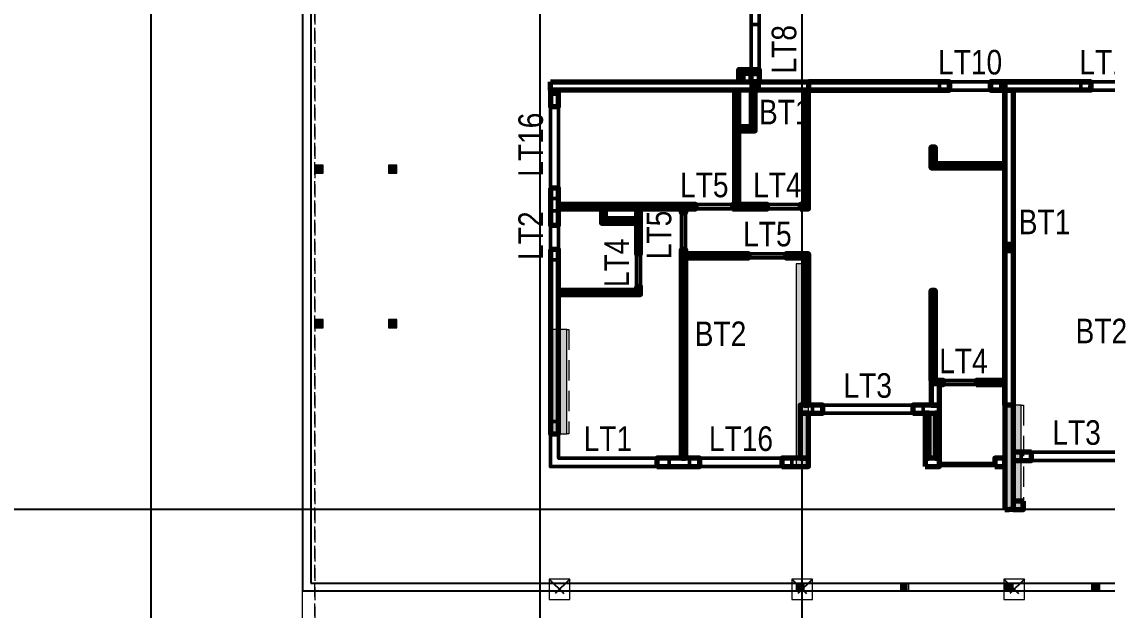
# Model space of a CAD drawing. Header units: millimetres. Extents: x -25197 to 555828, y -17247 to 174153.
# Drawn here: x 418827 to 445336, y -2464 to 11920 of the extents above; entities that cross this region are included whole.
import ezdxf
from ezdxf.enums import TextEntityAlignment as Align

# ---------------------------------------------------------------- set-up
doc = ezdxf.new("R2010")
doc.units = ezdxf.units.MM
doc.header["$LTSCALE"] = 250
for name, pattern in [('CHG_XX_Cot_Tang 1$0$CENTER', [20.2, 12.7, -2.5, 2.5, -2.5]), ('CHG_XX_Cot_Tang 1$0$CENTER2', [28.575, 19.05, -3.175, 3.175, -3.175]), ('CHG_XX_Cot_Tang 1$0$HIDDEN', [0.375, 0.25, -0.125]), ('CHG_XX_Cot_Tang 1$0$MB_Luoi truc$0$HTT Hidden 21', [3, 2, -1]), ('CHG_XX_Luoi truc$0$MB_Luoi truc$0$Center101', [13, 10, -1, 1, -1]), ('MB Can ho 3PN_103m2$0$HIDDEN', [0.375, 0.25, -0.125])]:
    doc.linetypes.add(name, pattern=pattern)
for name, color, linetype in [("CHG_XX_Cot_Tang 1$0$'S_Concrete_Center_1", 8, 'CHG_XX_Cot_Tang 1$0$CENTER2'), ("CHG_XX_Cot_Tang 1$0$'S_Steel_ Bold", 8, 'Continuous'), ('CHG_XX_Cot_Tang 1$0$cot 500 dung +850', 1, 'Continuous'), ('CHG_XX_Cot_Tang 1$0$Vach VH3', 3, 'Continuous'), ('CHG_XX_Luoi truc$0$Grid', 34, 'Continuous'), ('CHG_XX_Luoi truc$0$Grid Line', 8, 'CHG_XX_Luoi truc$0$MB_Luoi truc$0$Center101'), ('MB Can ho 3PN_103m2$0$Brick Wall', 4, 'Continuous'), ('mb_unitmix twc 1-20$0$Brick Wall', 4, 'Continuous'), ('TEXT', 21, 'Continuous')]:
    doc.layers.add(name, color=color, linetype=linetype)
for name, color, linetype, lineweight in [("CHG_XX_Cot_Tang 1$0$'S_Steel_Cont_2 Normal", 2, 'Continuous', 25), ("CHG_XX_Cot_Tang 1$0$'S_Steel_Cont_2 Normal_Plate", 150, 'Continuous', 15), ('CHG_XX_Cot_Tang 1$0$Cot thep', 51, 'Continuous', 15), ('CHG_XX_Cot_Tang 1$0$Net thay Tuong', 3, 'Continuous', 20), ('CHG_XX_Cot_Tang 1$0$NS-Pier', 150, 'Continuous', 9), ('CHG_XX_Cot_Tang 1$0$NS-Pier @ 1 VP1', 150, 'Continuous', 9), ('CHG_XX_Cot_Tang 1$0$NS-Pier @ 1 VP2', 150, 'Continuous', 9), ('CHG_XX_Cot_Tang 1$0$NS-Pier @ 1 VP3', 150, 'Continuous', 9), ('CHG_XX_Cot_Tang 1$0$NS-Pier @ 1 VPModel', 150, 'Continuous', 9), ('CHG_XX_Cot_Tang 1$0$NS-Pier @ 100', 150, 'Continuous', 9), ('CHG_XX_Cot_Tang 1$0$NS-Pier @ 150', 150, 'Continuous', 9), ('CHG_XX_Cot_Tang 1$0$NS-Pier @ 200', 150, 'Continuous', 9), ('CHG_XX_Cot_Tang 1$0$NS-Pier @ 350', 150, 'Continuous', 9), ('CHG_XX_Cot_Tang 1$0$S_Concrete_Cont_2 Normal', 2, 'Continuous', 13), ('CTHEP', 2, 'Continuous', 50), ('MB Can ho 2PN$0$Wall Line', 4, 'Continuous', 70), ('MB Can ho 3PN_103m2$0$Wall Line', 4, 'Continuous', 70), ('mb tang 1 TWC$0$Wall Line', 4, 'Continuous', 70), ('mb_unitmix twc 1-20$0$Wall Line', 4, 'Continuous', 70), ('Net cat Tuong', 4, 'Continuous', 9)]:
    doc.layers.add(name, color=color, linetype=linetype, lineweight=lineweight)
doc.styles.add('CHG_XX_Luoi truc$0$MB_Luoi truc$0$Grid A-F$0$VNI-HelveCB', font='VHELVCB_0.TTF')
doc.styles.add('TTP-HelCon', font='VHELVCN_0.TTF')

# ---------------------------------------------------------------- blocks, each defined once
blk = doc.blocks.new('*U2169')
at = {"layer": 'CHG_XX_Luoi truc$0$Grid Line'}
blk.add_line((0, 0), (0, 608), dxfattribs=at)
at = {"layer": 'CHG_XX_Luoi truc$0$Grid', "lineweight": -2, "style": 'CHG_XX_Luoi truc$0$MB_Luoi truc$0$Grid A-F$0$VNI-HelveCB'}
for tag, p in [('GRIDSUB', (0, 617)), ('GRID', (0, -9))]:
    blk.add_attdef(tag, text='', height=5, dxfattribs=at).set_placement(p, align=Align.MIDDLE)
blk = doc.blocks.new('*U2171')
at = {"layer": 'CHG_XX_Luoi truc$0$Grid Line'}
blk.add_line((0, 0), (0, 438), dxfattribs=at)
at = {"layer": 'CHG_XX_Luoi truc$0$Grid', "lineweight": -2, "style": 'CHG_XX_Luoi truc$0$MB_Luoi truc$0$Grid A-F$0$VNI-HelveCB'}
for tag, p in [('GRIDSUB', (0, 447)), ('GRID', (0, -9))]:
    blk.add_attdef(tag, text='', height=5, dxfattribs=at).set_placement(p, align=Align.MIDDLE)
blk = doc.blocks.new('CHG_XX_Luoi truc')
at = {"layer": 'CHG_XX_Luoi truc$0$Grid', "xscale": 300, "yscale": 300, "zscale": 300}
for p in [(28650, -12747), (38150, -12747), (44550, -12747)]:
    blk.add_blockref('*U2169', p, dxfattribs=at)
at = {"layer": 'CHG_XX_Luoi truc$0$Grid', "xscale": 300.0000000000013, "yscale": 300.0000000000013, "zscale": 300.0000000000013, "rotation": 90}
blk.add_blockref('*U2171', (110703, 0), dxfattribs=at)
blk = doc.blocks.new('*U2323')
at = {"layer": 'CHG_XX_Cot_Tang 1$0$NS-Pier @ 1 VP1'}
h = blk.add_hatch(color=256, dxfattribs=at)
h.dxf.hatch_style = 1
h.paths.add_polyline_path([(400, 0), (0, 0), (0, -2550), (400, -2550)])
at = {"layer": 'CHG_XX_Cot_Tang 1$0$NS-Pier @ 1 VP2'}
h = blk.add_hatch(color=256, dxfattribs=at)
h.dxf.hatch_style = 1
h.paths.add_polyline_path([(400, 0), (0, 0), (0, -2550), (400, -2550)])
at = {"layer": 'CHG_XX_Cot_Tang 1$0$NS-Pier @ 1 VP3'}
h = blk.add_hatch(color=256, dxfattribs=at)
h.dxf.hatch_style = 1
h.paths.add_polyline_path([(400, 0), (0, 0), (0, -2550), (400, -2550)])
at = {"layer": 'CHG_XX_Cot_Tang 1$0$NS-Pier @ 1 VPModel'}
h = blk.add_hatch(color=256, dxfattribs=at)
h.dxf.hatch_style = 1
h.paths.add_polyline_path([(400, 0), (0, 0), (0, -2550), (400, -2550)])
at = {"layer": 'CHG_XX_Cot_Tang 1$0$NS-Pier @ 100'}
h = blk.add_hatch(color=256, dxfattribs=at)
h.dxf.hatch_style = 1
h.paths.add_polyline_path([(400, 0), (0, 0), (0, -2550), (400, -2550)])
at = {"layer": 'CHG_XX_Cot_Tang 1$0$NS-Pier @ 150'}
h = blk.add_hatch(color=256, dxfattribs=at)
h.dxf.hatch_style = 1
h.paths.add_polyline_path([(400, 0), (0, 0), (0, -2550), (400, -2550)])
at = {"layer": 'CHG_XX_Cot_Tang 1$0$NS-Pier @ 200'}
h = blk.add_hatch(color=256, dxfattribs=at)
h.dxf.hatch_style = 1
h.paths.add_polyline_path([(400, 0), (0, 0), (0, -2550), (400, -2550)])
at = {"layer": 'CHG_XX_Cot_Tang 1$0$NS-Pier @ 350'}
h = blk.add_hatch(color=256, dxfattribs=at)
h.dxf.hatch_style = 1
h.paths.add_polyline_path([(400, 0), (0, 0), (0, -2550), (400, -2550)])
blk = doc.blocks.new('CHG_XX_Cot_Tang 1$0$Block A_C450x2250')
at = {"layer": 'CHG_XX_Cot_Tang 1$0$NS-Pier', "color": 9, "linetype": 'CHG_XX_Cot_Tang 1$0$MB_Luoi truc$0$HTT Hidden 21'}
blk.add_lwpolyline([(0, 0), (-50, 0), (-50, -2550), (0, -2550)], dxfattribs=at)
at = {"layer": 'CHG_XX_Cot_Tang 1$0$NS-Pier'}
blk.add_lwpolyline([(400, -2550), (0, -2550), (0, 0), (400, 0)], close=True, dxfattribs=at)
blk.add_blockref('*U2323', (0, 0), dxfattribs=at)
blk = doc.blocks.new('CHG_XX_Cot_Tang 1$0$Block A_C4950x300')
at = {"layer": 'CHG_XX_Cot_Tang 1$0$NS-Pier', "true_color": 0xed1f24}
h = blk.add_hatch(color=240, dxfattribs=at)
h.dxf.hatch_style = 1
h.paths.add_polyline_path([(4953, -300), (4950, 0), (0, 0), (3, -300)])
at = {"layer": 'CHG_XX_Cot_Tang 1$0$NS-Pier'}
blk.add_lwpolyline([(4953, -300), (4950, 0), (0, 0), (3, -300)], close=True, dxfattribs=at)
blk = doc.blocks.new('CHG_XX_Cot_Tang 1$0$500x500')
at = {"color": 1, "linetype": 'CHG_XX_Cot_Tang 1$0$MB_Luoi truc$0$HTT Hidden 21'}
for p, q in [((250, 250), (-250, -250)), ((-250, 250), (250, -250))]:
    blk.add_line(p, q, dxfattribs=at)
at = {"layer": 'CHG_XX_Cot_Tang 1$0$NS-Pier', "color": 1}
blk.add_lwpolyline([(250, -250), (250, 250), (-250, 250), (-250, -250)], close=True, dxfattribs=at)
blk = doc.blocks.new('*U2301')
at = {"layer": "CHG_XX_Cot_Tang 1$0$'S_Steel_ Bold", "linetype": 'CHG_XX_Cot_Tang 1$0$CENTER', "ltscale": 0.05}
for p, q in [((-13, 0), (13, 0)), ((0, 13), (0, -13))]:
    blk.add_line(p, q, dxfattribs=at)
at = {"layer": "CHG_XX_Cot_Tang 1$0$'S_Steel_ Bold", "color": 1}
blk.add_circle((0, 0), 7, dxfattribs=at)
blk = doc.blocks.new('CHG_XX_Cot_Tang 1$0$A$C42BB3C5E')
at = {"color": 8, "linetype": 'CHG_XX_Cot_Tang 1$0$MB_Luoi truc$0$HTT Hidden 21'}
blk.add_lwpolyline([(-75, -113), (125, -113), (125, 87), (-75, 87)], close=True, dxfattribs=at)
at = {"layer": "CHG_XX_Cot_Tang 1$0$'S_Concrete_Center_1"}
for p, q in [((25, 63), (25, -88)), ((125, -13), (-83, -13))]:
    blk.add_line(p, q, dxfattribs=at)
at = {"layer": "CHG_XX_Cot_Tang 1$0$'S_Steel_Cont_2 Normal"}
blk.add_lwpolyline([(-37, -15, 0.414214), (-43, -21), (-43, -50), (-50, -50), (-50, 25), (-43, 25), (-43, -4, 0.414214), (-37, -10), (87, -10, 0.414214), (93, -4), (93, 25), (100, 25), (100, -50), (93, -50), (93, -21, 0.414214), (87, -15)], format="xyb", close=True, dxfattribs=at)
at = {"layer": "CHG_XX_Cot_Tang 1$0$'S_Steel_Cont_2 Normal_Plate"}
blk.add_lwpolyline([(115, 45), (115, -70), (-65, -70), (-65, 45)], close=True, dxfattribs=at)
at = {"layer": "CHG_XX_Cot_Tang 1$0$'S_Steel_ Bold"}
for p in [(-10, 20), (60, 20)]:
    blk.add_blockref('*U2301', p, dxfattribs=at)
at = {"layer": "CHG_XX_Cot_Tang 1$0$'S_Steel_ Bold", "xscale": -1, "rotation": 180}
for p in [(-10, -45), (60, -45)]:
    blk.add_blockref('*U2301', p, dxfattribs=at)
blk = doc.blocks.new('CHG_XX_Cot_Tang 1$0$net pergola')
at = {"layer": 'CHG_XX_Cot_Tang 1$0$Net thay Tuong', "rotation": 90}
for p in [(10069, -53425), (12619, -53425), (15169, -53425), (17286, -53425)]:
    blk.add_blockref('CHG_XX_Cot_Tang 1$0$A$C42BB3C5E', p, dxfattribs=at)
blk = doc.blocks.new('CHG_XX_Cot_Tang 1$0$cot thong gio')
at = {"layer": 'CHG_XX_Cot_Tang 1$0$S_Concrete_Cont_2 Normal', "color": 3, "ltscale": 0.8}
blk.add_lwpolyline([(-100, -70), (100, -70), (100, 130), (-100, 130)], close=True, dxfattribs=at)
blk.add_solid([(-100, 130), (-100, -70), (100, 130), (100, -70)], dxfattribs=at)
blk = doc.blocks.new('CHG_XX_Cot_Tang 1')
at = {"layer": 'CHG_XX_Cot_Tang 1$0$NS-Pier', "linetype": 'Continuous', "ltscale": 5}
blk.add_lwpolyline([(-300, 85450), (-10900, 85450), (-10900, 163400), (99639.2, 163400), (106050, 158254.3), (106050, -6022), (103575.5, -9000), (32350, -9000), (32350, 84050), (-300, 84050)], close=True, dxfattribs=at)
at = {"layer": 'CHG_XX_Cot_Tang 1$0$NS-Pier', "linetype": 'CHG_XX_Cot_Tang 1$0$HIDDEN', "ltscale": 5}
blk.add_lwpolyline([(32650, 84350), (0, 84350), (0, 85750), (-10600, 85750), (-10600, 163100), (99533.7, 163100), (105750, 158110.4), (105750, -5913.6), (103434.7, -8700), (32650, -8700), (32650, 84350), (32650, -8700), (103404.7, -8700)], dxfattribs=at)
at = {"layer": 'CHG_XX_Cot_Tang 1$0$Vach VH3'}
for p, q in [((32350, 12850), (32350, -2000)), ((32550, 12650), (32550, -1800)), ((32550, -1800), (101350, -1800)), ((101550, -2000), (32350, -2000))]:
    blk.add_line(p, q, dxfattribs=at)
at = {"layer": 'CHG_XX_Cot_Tang 1$0$cot 500 dung +850'}
for p in [(38625, -1950), (44550, -1950), (49725, -1950)]:
    blk.add_blockref('CHG_XX_Cot_Tang 1$0$500x500', p, dxfattribs=at)
at = {"layer": 'CHG_XX_Cot_Tang 1$0$Cot thep'}
blk.add_blockref('CHG_XX_Cot_Tang 1$0$net pergola', (34418.2, 51500), dxfattribs=at)
at = {"layer": 'CHG_XX_Cot_Tang 1$0$NS-Pier'}
blk.add_blockref('CHG_XX_Luoi truc', (0, 0), dxfattribs=at)
at = {"layer": 'CHG_XX_Cot_Tang 1$0$NS-Pier', "rotation": 90}
blk.add_blockref('CHG_XX_Cot_Tang 1$0$Block A_C4950x300', (44400, 1050), dxfattribs=at)
at = {"layer": 'CHG_XX_Cot_Tang 1$0$NS-Pier', "xscale": -1}
for p in [(38800, 4400), (49900, 2550)]:
    blk.add_blockref('CHG_XX_Cot_Tang 1$0$Block A_C450x2250', p, dxfattribs=at)
at = {"layer": 'CHG_XX_Cot_Tang 1$0$S_Concrete_Cont_2 Normal'}
for p in [(32750, 8285.5), (34550, 8284.6), (32750, 4510.5), (34550, 4509.6)]:
    blk.add_blockref('CHG_XX_Cot_Tang 1$0$cot thong gio', p, dxfattribs=at)
blk = doc.blocks.new('*U1510')
at = {"color": 9}
blk.add_lwpolyline([(0, 50), (1350, 50), (1350, -50), (0, -50)], close=True, dxfattribs=at)
blk.add_lwpolyline([(0, 50), (1350, 50), (1350, -30), (0, -30)], close=True)
at = {"color": 151}
blk.add_lwpolyline([(1350, 10), (0, 10), (0, 50), (1350, 50)], close=True, dxfattribs=at)
at = {"color": 2}
for points in [[(0, 10), (40, 10), (40, -30), (0, -30)], [(1310, 10), (1350, 10), (1350, -30), (1310, -30)]]:
    blk.add_lwpolyline(points, close=True, dxfattribs=at)
at = {"color": 250, "linetype": 'MB Can ho 3PN_103m2$0$HIDDEN'}
for points in [[(0, 10), (40, -30)], [(0, -30), (40, 10)], [(1310, 10), (1350, -30)], [(1310, -30), (1350, 10)]]:
    blk.add_lwpolyline(points, dxfattribs=at)
blk = doc.blocks.new('*U1872')
at = {"layer": 'MB Can ho 3PN_103m2$0$Wall Line'}
blk.add_lwpolyline([(-1700, 0), (0, 0), (0, 100), (-1700, 100)], close=True, dxfattribs=at)
blk = doc.blocks.new('*U1873')
at = {"layer": 'MB Can ho 3PN_103m2$0$Wall Line'}
blk.add_lwpolyline([(-700, 0), (0, 0), (0, 100), (-700, 100)], close=True, dxfattribs=at)
blk = doc.blocks.new('*U1581')
at = {"layer": 'MB Can ho 3PN_103m2$0$Wall Line'}
blk.add_lwpolyline([(-100, 0), (0, 0), (0, 100), (-100, 100)], close=True, dxfattribs=at)
blk = doc.blocks.new('*U1891')
at = {"layer": 'MB Can ho 3PN_103m2$0$Wall Line'}
blk.add_lwpolyline([(-650, 0), (0, 0), (0, 200), (-650, 200)], close=True, dxfattribs=at)
blk = doc.blocks.new('*U1583')
at = {"layer": 'MB Can ho 3PN_103m2$0$Wall Line'}
blk.add_lwpolyline([(-350, 0), (0, 0), (0, 200), (-350, 200)], close=True, dxfattribs=at)
blk = doc.blocks.new('*U1584')
at = {"layer": 'MB Can ho 3PN_103m2$0$Wall Line'}
blk.add_lwpolyline([(-550, 0), (0, 0), (0, 200), (-550, 200)], close=True, dxfattribs=at)
blk = doc.blocks.new('*U1585')
at = {"layer": 'MB Can ho 3PN_103m2$0$Wall Line'}
blk.add_lwpolyline([(-1050, 0), (0, 0), (0, 200), (-1050, 200)], close=True, dxfattribs=at)
blk = doc.blocks.new('*U1586')
at = {"layer": 'MB Can ho 3PN_103m2$0$Wall Line'}
blk.add_lwpolyline([(-250, 0), (0, 0), (0, 200), (-250, 200)], close=True, dxfattribs=at)
blk = doc.blocks.new('*U1883')
at = {"layer": 'MB Can ho 3PN_103m2$0$Wall Line'}
blk.add_lwpolyline([(-200, 0), (0, 0), (0, 100), (-200, 100)], close=True, dxfattribs=at)
blk = doc.blocks.new('*U1885')
at = {"layer": 'MB Can ho 3PN_103m2$0$Wall Line'}
blk.add_lwpolyline([(-850, 0), (0, 0), (0, 100), (-850, 100)], close=True, dxfattribs=at)
blk = doc.blocks.new('*U1886')
at = {"layer": 'MB Can ho 3PN_103m2$0$Wall Line'}
blk.add_lwpolyline([(-3350, 0), (0, 0), (0, 100), (-3350, 100)], close=True, dxfattribs=at)
blk = doc.blocks.new('*U1887')
at = {"layer": 'MB Can ho 3PN_103m2$0$Wall Line'}
blk.add_lwpolyline([(-1550, 0), (0, 0), (0, 100), (-1550, 100)], close=True, dxfattribs=at)
blk = doc.blocks.new('*U1882')
at = {"layer": 'MB Can ho 3PN_103m2$0$Wall Line'}
blk.add_lwpolyline([(-550, 0), (0, 0), (0, 100), (-550, 100)], close=True, dxfattribs=at)
blk = doc.blocks.new('*U1936')
at = {"layer": 'MB Can ho 3PN_103m2$0$Wall Line'}
blk.add_lwpolyline([(-750, 0), (0, 0), (0, 100), (-750, 100)], close=True, dxfattribs=at)
blk = doc.blocks.new('*U1879')
at = {"layer": 'MB Can ho 3PN_103m2$0$Wall Line'}
blk.add_lwpolyline([(-1900, 0), (0, 0), (0, 100), (-1900, 100)], close=True, dxfattribs=at)
blk = doc.blocks.new('*U1889')
at = {"layer": 'MB Can ho 3PN_103m2$0$Wall Line'}
blk.add_lwpolyline([(-400, 0), (0, 0), (0, 100), (-400, 100)], close=True, dxfattribs=at)
blk = doc.blocks.new('*U1892')
at = {"layer": 'MB Can ho 3PN_103m2$0$Wall Line'}
blk.add_lwpolyline([(0, 1100), (0, 0), (100, 0), (100, 1100)], close=True, dxfattribs=at)
blk = doc.blocks.new('*U1587')
at = {"layer": 'MB Can ho 3PN_103m2$0$Wall Line'}
blk.add_lwpolyline([(0, 600), (0, 0), (200, 0), (200, 600)], close=True, dxfattribs=at)
blk = doc.blocks.new('*U1880')
at = {"layer": 'MB Can ho 3PN_103m2$0$Wall Line'}
blk.add_lwpolyline([(0, 2200), (0, 0), (100, 0), (100, 2200)], close=True, dxfattribs=at)
blk = doc.blocks.new('*U1881')
at = {"layer": 'MB Can ho 3PN_103m2$0$Wall Line'}
blk.add_lwpolyline([(0, 500), (0, 0), (100, 0), (100, 500)], close=True, dxfattribs=at)
blk = doc.blocks.new('*U1874')
at = {"layer": 'MB Can ho 3PN_103m2$0$Wall Line'}
blk.add_lwpolyline([(0, 3600), (0, 0), (100, 0), (100, 3600)], close=True, dxfattribs=at)
blk = doc.blocks.new('*U1582')
at = {"layer": 'MB Can ho 3PN_103m2$0$Wall Line'}
blk.add_lwpolyline([(0, 1100), (0, 0), (200, 0), (200, 1100)], close=True, dxfattribs=at)
blk = doc.blocks.new('*U1875')
at = {"layer": 'MB Can ho 3PN_103m2$0$Wall Line'}
blk.add_lwpolyline([(0, 5100), (0, 0), (100, 0), (100, 5100)], close=True, dxfattribs=at)
blk = doc.blocks.new('*U1876')
at = {"layer": 'MB Can ho 3PN_103m2$0$Wall Line'}
blk.add_lwpolyline([(0, 100), (0, 0), (100, 0), (100, 100)], close=True, dxfattribs=at)
blk = doc.blocks.new('*U1877')
at = {"layer": 'MB Can ho 3PN_103m2$0$Wall Line'}
blk.add_lwpolyline([(0, 1100), (0, 0), (100, 0), (100, 1100)], close=True, dxfattribs=at)
blk = doc.blocks.new('*U1878')
at = {"layer": 'MB Can ho 3PN_103m2$0$Wall Line'}
blk.add_lwpolyline([(0, 200), (0, 0), (100, 0), (100, 200)], close=True, dxfattribs=at)
blk = doc.blocks.new('*U1890')
at = {"layer": 'MB Can ho 3PN_103m2$0$Wall Line'}
blk.add_lwpolyline([(0, 350), (0, 0), (100, 0), (100, 350)], close=True, dxfattribs=at)
blk = doc.blocks.new('*U1588')
at = {"layer": 'MB Can ho 3PN_103m2$0$Wall Line'}
blk.add_lwpolyline([(0, 4500), (0, 0), (200, 0), (200, 4500)], close=True, dxfattribs=at)
blk = doc.blocks.new('*U1589')
at = {"layer": 'MB Can ho 3PN_103m2$0$Wall Line'}
blk.add_lwpolyline([(0, 900), (0, 0), (200, 0), (200, 900)], close=True, dxfattribs=at)
blk = doc.blocks.new('*U1590')
at = {"layer": 'MB Can ho 3PN_103m2$0$Wall Line'}
blk.add_lwpolyline([(0, 400), (0, 0), (200, 0), (200, 400)], close=True, dxfattribs=at)
blk = doc.blocks.new('*U1884')
at = {"layer": 'MB Can ho 3PN_103m2$0$Wall Line'}
blk.add_lwpolyline([(0, 2800), (0, 0), (100, 0), (100, 2800)], close=True, dxfattribs=at)
blk = doc.blocks.new('*U1888')
at = {"layer": 'MB Can ho 3PN_103m2$0$Wall Line'}
blk.add_lwpolyline([(0, 900), (0, 0), (100, 0), (100, 900)], close=True, dxfattribs=at)
blk = doc.blocks.new('*U1935')
at = {"layer": 'MB Can ho 3PN_103m2$0$Wall Line'}
blk.add_lwpolyline([(-1350, 0), (0, 0), (0, 100), (-1350, 100)], close=True, dxfattribs=at)
blk = doc.blocks.new('*U1654')
at = {"layer": 'MB Can ho 2PN$0$Wall Line'}
blk.add_lwpolyline([(0, -450), (0, 0), (-200, 0), (-200, -450)], close=True, dxfattribs=at)
blk = doc.blocks.new('*U1648')
at = {"layer": 'MB Can ho 2PN$0$Wall Line'}
blk.add_lwpolyline([(0, -250), (0, 0), (-200, 0), (-200, -250)], close=True, dxfattribs=at)
blk = doc.blocks.new('*U1669')
at = {"layer": 'mb_unitmix twc 1-20$0$Wall Line'}
blk.add_lwpolyline([(-7700, 0), (0, 0), (0, 200), (-7700, 200)], close=True, dxfattribs=at)
blk = doc.blocks.new('*U1663')
at = {"layer": 'mb_unitmix twc 1-20$0$Wall Line'}
blk.add_lwpolyline([(0, -2450), (0, 0), (-200, 0), (-200, -2450)], close=True, dxfattribs=at)
blk = doc.blocks.new('*U1664')
at = {"layer": 'mb_unitmix twc 1-20$0$Wall Line'}
blk.add_lwpolyline([(0, -9750), (0, 0), (-200, 0), (-200, -9750)], close=True, dxfattribs=at)
blk = doc.blocks.new('*U2048')
at = {"layer": 'mb_unitmix twc 1-20$0$Wall Line'}
blk.add_lwpolyline([(200, 0), (0, 0), (0, -200), (200, -200)], close=True, dxfattribs=at)
blk = doc.blocks.new('*U2049')
at = {"layer": 'mb_unitmix twc 1-20$0$Wall Line'}
blk.add_lwpolyline([(0, 400), (0, 0), (100, 0), (100, 400)], close=True, dxfattribs=at)
blk = doc.blocks.new('*U2050')
at = {"layer": 'mb_unitmix twc 1-20$0$Wall Line'}
blk.add_lwpolyline([(300, 0), (0, 0), (0, -100), (300, -100)], close=True, dxfattribs=at)
blk = doc.blocks.new('*U2014')
at = {"layer": 'mb_unitmix twc 1-20$0$Wall Line'}
blk.add_lwpolyline([(0, -350), (0, 0), (-200, 0), (-200, -350)], close=True, dxfattribs=at)
blk = doc.blocks.new('*U2015')
at = {"layer": 'mb_unitmix twc 1-20$0$Wall Line'}
blk.add_lwpolyline([(0, -3450), (0, 0), (-200, 0), (-200, -3450)], close=True, dxfattribs=at)

msp = doc.modelspace()

# ---------------------------------------------------------------- linework, layer by layer
at = {"layer": 'CTHEP'}
for points in [[(436637.60145, 12449.99999), (436837.60147, 12449.99999), (436837.60147, 10249.99999), (436637.60145, 10249.99999)], [(436637.60145, 11850), (436837.60145, 11850), (436837.60145, 10250), (436637.60145, 10250)], [(436637.60144, 10249.99999), (436837.60145, 10249.99999), (436837.60145, 10449.99999), (436637.60144, 10449.99999)], [(441236.05605, 10449.99999), (441236.05605, 10249.99999), (442736.05605, 10249.99999), (442736.05605, 10449.99999)], [(444686.05606, 10449.99996), (444686.05606, 10249.99996), (446186.05606, 10249.99996), (446186.05606, 10449.99996)], [(431736.05576, 10150.00001), (431936.05608, 10150.00001), (431936.05608, 7600.00001), (431736.05576, 7600.00001)], [(435036.05605, 6049.99999), (434936.05605, 6049.99999), (434936.05605, 7449.99999), (435036.05605, 7449.99999)], [(436436.05603, 7349.99999), (435036.05605, 7349.99999), (435036.05605, 7449.99999), (436436.05603, 7449.99999)], [(436186.05605, 7349.99999), (435286.05605, 7349.99999), (435286.05605, 7449.99999), (436186.05605, 7449.99999)], [(438036.05605, 7349.99999), (436736.05607, 7349.99999), (436736.05607, 7449.99999), (438036.05605, 7449.99999)], [(431936.05605, 7300.00001), (431936.05605, 6099.99999), (431736.05605, 6099.99999), (431736.05605, 7300.00001)], [(433936.05605, 6549.99999), (433836.05605, 6549.99999), (433836.05605, 5249.99999), (433936.05605, 5249.99999)], [(442836.05599, 6300.00024), (443036.05599, 6300.00024), (443036.05599, 6500.00024), (442836.05599, 6500.00024)], [(437736.05603, 6149.99999), (436336.05605, 6149.99999), (436336.05605, 6249.99999), (437736.05603, 6249.99999)], [(434936.05605, 4199.99999), (435036.05605, 4199.99999), (435036.05605, 4399.99999), (434936.05605, 4399.99999)], [(442386.05604, 3049.99999), (441086.05605, 3049.99999), (441086.05605, 3149.99999), (442386.05603, 3149.99999)], [(440836.05605, 2349.99999), (438136.05605, 2349.99999), (438136.05605, 2549.99999), (440836.05605, 2549.99999)], [(434636.05605, 1050), (431736.05605, 1050), (431736.05605, 2150), (431936.05605, 2150), (431936.05605, 1250), (434636.05605, 1250)], [(443236.05591, 1199.99997), (445936.05591, 1199.99997), (445936.05591, 1399.99999), (443236.05591, 1399.99999)], [(437636.05605, 1049.99999), (435136.05605, 1049.99999), (435136.05605, 1249.99999), (437636.05605, 1249.99999)]]:
    msp.add_lwpolyline(points, close=True, dxfattribs=at)
for points in [[(436637.60144, 10449.99999), (436837.60145, 10449.99999), (436637.60144, 10249.99999), (436837.60145, 10249.99999)], [(442836.05599, 6500.00024), (443036.05599, 6500.00024), (442836.05599, 6300.00024), (443036.05599, 6300.00024)], [(434936.05605, 4399.99999), (435036.05605, 4399.99999), (434936.05605, 4199.99999), (435036.05605, 4199.99999)]]:
    msp.add_solid(points, dxfattribs=at)
at = {"layer": 'MB Can ho 2PN$0$Wall Line'}
for p, q in [((442836.05606, 10450.00001), (442836.05589, 0.00001)), ((444936.05606, 10449.99997), (442836.05606, 10450.00001)), ((444936.05605, 10249.99997), (444936.05606, 10349.99997)), ((444936.05606, 10449.99997), (444936.05606, 10349.99997)), ((443036.05605, 10250), (443036.05589, 0)), ((444936.05605, 10249.99997), (443036.05605, 10250)), ((442836.05589, 0.00001), (442936.05589, 0.00001)), ((443036.05589, 0), (442936.05589, 0.00001))]:
    msp.add_line(p, q, dxfattribs=at)
at = {"layer": 'mb tang 1 TWC$0$Wall Line'}
msp.add_lwpolyline([(431736.05605, 10450), (437824.12298, 10450)], dxfattribs=at)

# ---------------------------------------------------------------- block references
at = {"layer": 'MB Can ho 2PN$0$Wall Line', "rotation": 89.99999909197744}
for name, p in [('*U1654', (443036.05591, 1400)), ('*U1648', (443036.0559, 200))]:
    msp.add_blockref(name, p, dxfattribs=at)
at = {"layer": 'MB Can ho 3PN_103m2$0$Brick Wall'}
for name, p in [('*U1590', (431736.05605, 9850)), ('*U1884', (436236.05605, 7450)), ('*U1888', (436636.05605, 9350)), ('*U1884', (437936.05605, 7450)), ('*U1889', (436736.05605, 9250)), ('*U1881', (441036.05605, 8350)), ('*U1872', (442836.05605, 8350)), ('*U1589', (431736.05605, 6950)), ('*U1886', (435286.05605, 7350)), ('*U1885', (437036.05605, 7350)), ('*U1883', (438036.05605, 7350)), ('*U1890', (432986.05605, 7000)), ('*U1877', (433836.05605, 6250)), ('*U1876', (434936.05605, 7250)), ('*U1936', (433836.05605, 7000)), ('*U1588', (431736.05605, 1850)), ('*U1875', (434936.05605, 1250)), ('*U1887', (436586.05605, 6150)), ('*U1882', (438036.05605, 6150)), ('*U1874', (437936.05605, 2550)), ('*U1879', (433836.05605, 5250)), ('*U1878', (433836.05605, 5250)), ('*U1880', (441036.05605, 3150)), ('*U1587', (441036.05605, 2550)), ('*U1581', (441336.05605, 3050)), ('*U1873', (442836.05605, 3050)), ('*U1584', (438386.05605, 2350)), ('*U1891', (441236.05605, 2350)), ('*U1582', (437836.05605, 1250)), ('*U1892', (440886.05605, 1250)), ('*U1892', (441136.05605, 1250)), ('*U1585', (435386.05605, 1050)), ('*U1891', (438036.05605, 1050)), ('*U1583', (441236.05605, 1050)), ('*U1586', (442836.05605, 1050))]:
    msp.add_blockref(name, p, dxfattribs=at)
at = {"layer": 'MB Can ho 3PN_103m2$0$Brick Wall', "xscale": -1}
for name, p in [('*U1881', (441136.05605, 8350)), ('*U1876', (435036.05605, 7250)), ('*U1875', (435036.05605, 1250)), ('*U1874', (438036.05605, 2550)), ('*U1880', (441136.05605, 3150))]:
    msp.add_blockref(name, p, dxfattribs=at)
at = {"layer": 'MB Can ho 3PN_103m2$0$Brick Wall', "xscale": -1, "rotation": 180}
for name, p in [('*U1872', (442836.05605, 8450)), ('*U1935', (435286.05605, 7450)), ('*U1887', (436586.05605, 6250)), ('*U1882', (438036.05605, 6250))]:
    msp.add_blockref(name, p, dxfattribs=at)
at = {"layer": 'MB Can ho 3PN_103m2$0$Brick Wall', "rotation": 180}
msp.add_blockref('*U1510', (442586.05605, 1100), dxfattribs=at)
at = {"layer": 'mb_unitmix twc 1-20$0$Brick Wall', "xscale": -1, "rotation": 270}
for name, p in [('*U2050', (436437.60145, 10450)), ('*U2049', (436437.60145, 10650)), ('*U2048', (436837.60145, 10450)), ('*U1664', (441486.05606, 10450)), ('*U1663', (444936.05606, 10449.99997)), ('*U1669', (442836.05606, 10250))]:
    msp.add_blockref(name, p, dxfattribs=at)
at = {"layer": 'mb_unitmix twc 1-20$0$Brick Wall', "rotation": 270}
for name, p in [('*U2015', (441486.05606, 10250)), ('*U2014', (442836.05606, 10250.00002))]:
    msp.add_blockref(name, p, dxfattribs=at)
at = {"layer": 'Net cat Tuong'}
for name in ['CHG_XX_Luoi truc', 'CHG_XX_Cot_Tang 1', 'CHG_XX_Cot_Tang 1']:
    msp.add_blockref(name, (393336.05606, 0), dxfattribs=at)

# ---------------------------------------------------------------- texts
at = {"layer": 'TEXT', "style": 'TTP-HelCon'}
for s, p in [('LT8', (437921.67355, 11245.27213)), ('LT16', (431736.05605, 8913.25001)), ('LT2', (431736.05605, 6691.33333)), ('LT5', (434869.56434, 6709.28958)), ('LT4', (433836.05605, 6025.95783))]:
    msp.add_text(s, height=600, rotation=90, dxfattribs=at).set_placement(p, align=Align.BOTTOM_CENTER)
for s, p in [('LT10', (441986.05605, 10449.99999)), ('LT10', (445436.05606, 10449.99996)), ('BT1', (437460.19568, 9231.44666)), ('LT5', (435494.36625, 7449.99999)), ('LT4', (437280.26093, 7449.99999)), ('BT1', (443804.1187, 6545.65779)), ('LT5', (437036.05604, 6249.99999)), ('BT2', (435890.64809, 3813.28356)), ('BT2', (445190.62011, 3881.24184)), ('LT4', (441823.49535, 3149.99999)), ('LT3', (439486.05605, 2549.99999)), ('LT3', (444586.05591, 1399.99999)), ('LT1', (433140.64468, 1250.00007)), ('LT16', (436390.64468, 1250.00007))]:
    msp.add_text(s, height=600, dxfattribs=at).set_placement(p, align=Align.BOTTOM_CENTER)

doc.saveas('drawing.dxf')
